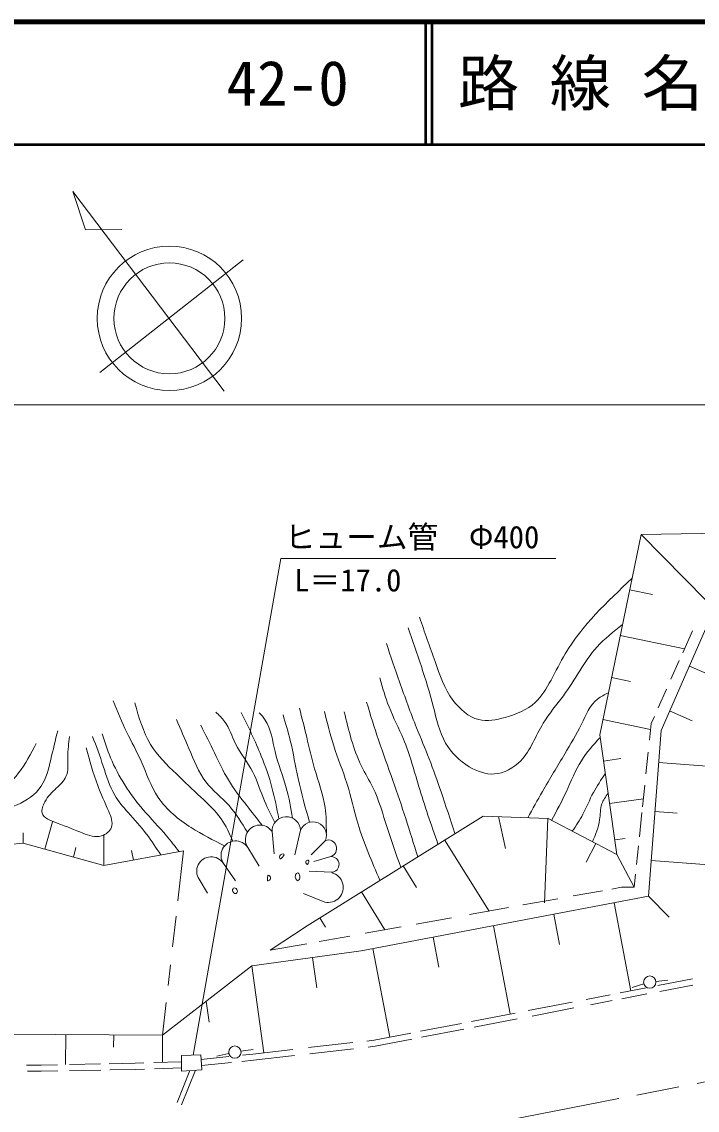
# Model space of a CAD drawing. Units: millimetres, scale not verified. Extents: x 40000 to 680000, y 20000 to 380000.
# Drawn here: x 144844 to 199892, y 291274 to 380000 of the extents above; entities that cross this region are included whole.
import ezdxf
from ezdxf.enums import TextEntityAlignment as Align

# ---------------------------------------------------------------- set-up
doc = ezdxf.new("R2010")
doc.units = ezdxf.units.MM
doc.header["$LTSCALE"] = 1000
doc.linetypes.add('CHAIN', pattern=[18.5, 12, -1.5, 3.5, -1.5])
for name, color, linetype, lineweight in [('M-BGD', 7, 'Continuous', 13), ('M-BMK', 2, 'CHAIN', 13), ('M-BMK-SRVR', 3, 'Continuous', 13), ('M-STR-STR3', 7, 'Continuous', 13), ('M-TTL', 2, 'Continuous', 140), ('M-TTL-LINE', 7, 'Continuous', 50)]:
    doc.layers.add(name, color=color, linetype=linetype, lineweight=lineweight)
doc.layers.add('M-TTL-TXT', color=7, linetype='Continuous')
doc.styles.add('ＭＳ ゴシック', font='')
doc.styles.get('ＭＳ ゴシック').set_extended_font_data('MS Gothic')

msp = doc.modelspace()

# ---------------------------------------------------------------- linework, layer by layer
at = {"layer": 'M-BGD'}
for p, q in [((191947, 321885), (195312, 338217)), ((195312, 338217), (205481, 338368)), ((195312, 338217), (200604, 332848)), ((194379, 333689), (196246, 333304)), ((196942, 322227), (201059, 331597)), ((199495, 330346), (198707, 328570)), ((198848, 328888), (193612, 329967)), ((198419, 327921), (197748, 326410)), ((204060, 325367), (199250, 327480)), ((192906, 326539), (194442, 326222)), ((197388, 325598), (196718, 324087)), ((192200, 323111), (196093, 322309)), ((196400, 323370), (196143, 322792)), ((197641, 323818), (199473, 323013)), ((195932, 308714), (196942, 322227)), ((196143, 322792), (196001, 321435)), ((193342, 312117), (191947, 321885)), ((195898, 320452), (195714, 318698)), ((192253, 319741), (193676, 319945)), ((196747, 319613), (201753, 319239)), ((195618, 317779), (195431, 315995)), ((195502, 316670), (192748, 316276)), ((168096, 306312), (182437, 315256)), ((182437, 315256), (187733, 315056)), ((183691, 315208), (184256, 312605)), ((187447, 308174), (187707, 315057)), ((187733, 315056), (193342, 312117)), ((195384, 315551), (195175, 313551)), ((196449, 315624), (198244, 315490)), ((147356, 314790), (146736, 312558)), ((167563, 314091), (167100, 312092)), ((144953, 313054), (144951, 313885)), ((151532, 313714), (151542, 311223)), ((165245, 313984), (165411, 312165)), ((169595, 313271), (168422, 312092)), ((182923, 307510), (179308, 313305)), ((193172, 313307), (194030, 313429)), ((143831, 312924), (144953, 313054)), ((144953, 313054), (151542, 311223)), ((149049, 311916), (149263, 312687)), ((151542, 311223), (158027, 312426)), ((153794, 312455), (153940, 311668)), ((158027, 312426), (157562, 308355)), ((163260, 312688), (164199, 311174)), ((190844, 311495), (191638, 313010)), ((195099, 312829), (194940, 311308)), ((170023, 311951), (168642, 311541)), ((193342, 312117), (194745, 309447)), ((200839, 311285), (196151, 311635)), ((161275, 311393), (162253, 309962)), ((170095, 310667), (168275, 310770)), ((175914, 311188), (177008, 309434)), ((159290, 310097), (159977, 308971)), ((194857, 310524), (194745, 309447)), ((169532, 308243), (167798, 308934)), ((172520, 309071), (174443, 305989)), ((192179, 309169), (189787, 308740)), ((193724, 309447), (192935, 309305)), ((194745, 309447), (193724, 309447)), ((172494, 304269), (195932, 308714)), ((188539, 308517), (185680, 308004)), ((193115, 308180), (194475, 301013)), ((195932, 308714), (197609, 307006)), ((157417, 307080), (157134, 304599)), ((184499, 307792), (181328, 307223)), ((188203, 307248), (188669, 304792)), ((165098, 304313), (168096, 306312)), ((169126, 306954), (169601, 306193)), ((175774, 306228), (172842, 305702)), ((179874, 306963), (176996, 306447)), ((183290, 306317), (184655, 299121)), ((171585, 305476), (169091, 305029)), ((178378, 305385), (178844, 302929)), ((168068, 304846), (165098, 304313)), ((174836, 297229), (173466, 304453)), ((163596, 303045), (172494, 304269)), ((168549, 303726), (168890, 301249)), ((156310, 297381), (163596, 303045)), ((156966, 303132), (156772, 301430)), ((164571, 295957), (163596, 303045)), ((196520, 301768), (197510, 301878)), ((199494, 301980), (196685, 301439)), ((195733, 301255), (193601, 300845)), ((195540, 301578), (194580, 301288)), ((199542, 301480), (196854, 300962)), ((156617, 300068), (156310, 297381)), ((160115, 298439), (159883, 300159)), ((189697, 300092), (186120, 299403)), ((192784, 300687), (190831, 300311)), ((192973, 300214), (191199, 299873)), ((195786, 300756), (193745, 300363)), ((185042, 299195), (181490, 298511)), ((189827, 299608), (186437, 298955)), ((180676, 298354), (177326, 297709)), ((185209, 298718), (181723, 298047)), ((143247, 297472), (156310, 297381)), ((148421, 294995), (148438, 297436)), ((152338, 297409), (152331, 296409)), ((156308, 295176), (156310, 297381)), ((176558, 297561), (173573, 296986)), ((180881, 297884), (177432, 297220)), ((171837, 296787), (168225, 296375)), ((173573, 296986), (172953, 296915)), ((173649, 296491), (173071, 296425)), ((176627, 297065), (173649, 296491)), ((157860, 295728), (159438, 295792)), ((157860, 294470), (157860, 295728)), ((159438, 295792), (159523, 294555)), ((161714, 295647), (159464, 295408)), ((161730, 295898), (160750, 295688)), ((162710, 296078), (163700, 296218)), ((163680, 295856), (162842, 295767)), ((166936, 296227), (163680, 295856)), ((167071, 295740), (163735, 295359)), ((171876, 296288), (168332, 295884)), ((145234, 294946), (146428, 294956)), ((146428, 294956), (147769, 294983)), ((148743, 295002), (151269, 295051)), ((151972, 295065), (154079, 295106)), ((152012, 294566), (154092, 294607)), ((154079, 295106), (154781, 295128)), ((154092, 294607), (154843, 294630)), ((155606, 295154), (157860, 295224)), ((155649, 294655), (157875, 294724)), ((161930, 295167), (159498, 294909)), ((163735, 295359), (162771, 295256)), ((145304, 294447), (146435, 294456)), ((146435, 294456), (147790, 294483)), ((148744, 294502), (151282, 294551)), ((158554, 294505), (157511, 291891)), ((159523, 294555), (157860, 294470)), ((158993, 294528), (157867, 291702))]:
    msp.add_line(p, q, dxfattribs=at)
for centre in [(196022, 301720), (162217, 296011)]:
    msp.add_circle(centre, 500, dxfattribs=at)
for centre, radius, start, end in [((166404, 314037), 1160, 2.64255, 182.64255), ((164252, 313336), 1185, 33.13227, 213.13227), ((168579, 313681), 1096, 338.02549, 158.02549), ((162267, 312040), 1185, 33.13227, 213.13227), ((169809, 312611), 694, 287.96914, 107.96914), ((160282, 310745), 1185, 33.13227, 213.13227), ((170059, 311309), 643, 273.17983, 93.17983), ((169818, 309438), 1228, 256.56897, 76.56897)]:
    msp.add_arc(centre, radius, start, end, dxfattribs=at)
for points, knots in [([(177247, 331458), (177679, 330255), (178111, 329051), (178530, 327844), (178909, 326751), (179277, 325655), (179987, 324695), (180525, 323969), (181257, 323322), (182086, 323121), (182770, 322955), (183520, 323093), (184244, 323296), (185159, 323552), (186034, 323912), (186692, 324520), (187225, 325013), (187617, 325669), (187975, 326328), (188372, 327057), (188728, 327790), (189141, 328485), (190523, 330807), (192546, 332713), (194570, 334618)], [0, 0, 0, 0, 1, 1, 1, 2, 2, 2, 3, 3, 3, 4, 4, 4, 5, 5, 5, 6, 6, 6, 7, 7, 7, 8, 8, 8, 8]), ([(193795, 330856), (193068, 330284), (192340, 329711), (191729, 329038), (190657, 327859), (189942, 326372), (188992, 325067), (188440, 324309), (187810, 323612), (187329, 322813), (186717, 321798), (186348, 320620), (185504, 319755), (184936, 319172), (184152, 318732), (183358, 318682), (182656, 318637), (181946, 318898), (181319, 319272), (180511, 319753), (179839, 320422), (179387, 321204), (178862, 322111), (178635, 323171), (178368, 324208), (177804, 326401), (177066, 328497), (176329, 330594)], [0, 0, 0, 0, 1, 1, 1, 2, 2, 2, 3, 3, 3, 4, 4, 4, 5, 5, 5, 6, 6, 6, 7, 7, 7, 8, 8, 8, 9, 9, 9, 9]), ([(180147, 313828), (179773, 314964), (179398, 316100), (179012, 317233), (178705, 318133), (178390, 319030), (178046, 319916), (177718, 320761), (177363, 321596), (177026, 322438), (176530, 323678), (176074, 324934), (175631, 326194), (175267, 327229), (174913, 328268), (174558, 329306)], [0, 0, 0, 0, 1, 1, 1, 2, 2, 2, 3, 3, 3, 4, 4, 4, 5, 5, 5, 5]), ([(178762, 312964), (178214, 314539), (177666, 316114), (177187, 317716), (176804, 318997), (176466, 320295), (175953, 321526), (175584, 322411), (175125, 323263), (174773, 324155), (174470, 324922), (174246, 325719), (174021, 326516)], [0, 0, 0, 0, 1, 1, 1, 2, 2, 2, 3, 3, 3, 4, 4, 4, 4]), ([(192651, 325300), (192340, 325147), (192030, 324993), (191770, 324786), (191151, 324292), (190819, 323492), (190452, 322747), (190034, 321897), (189573, 321117), (189103, 320331), (188496, 319316), (187877, 318290), (187283, 317256), (186876, 316546), (186481, 315832), (186086, 315118)], [0, 0, 0, 0, 1, 1, 1, 2, 2, 2, 3, 3, 3, 4, 4, 4, 5, 5, 5, 5]), ([(161375, 312820), (160453, 313286), (159532, 313752), (158648, 314317), (157615, 314976), (156632, 315769), (155966, 316766), (155363, 317667), (155019, 318736), (154566, 319739), (154207, 320535), (153780, 321291), (153400, 322071), (152994, 322908), (152643, 323772), (152293, 324637)], [0, 0, 0, 0, 1, 1, 1, 2, 2, 2, 3, 3, 3, 4, 4, 4, 5, 5, 5, 5]), ([(162056, 313207), (161769, 313840), (161482, 314473), (161090, 315033), (160629, 315692), (160022, 316250), (159426, 316804), (158756, 317427), (158100, 318045), (157441, 318682), (156671, 319427), (155897, 320198), (155348, 321096), (154727, 322114), (154394, 323295), (154061, 324477)], [0, 0, 0, 0, 1, 1, 1, 2, 2, 2, 3, 3, 3, 4, 4, 4, 5, 5, 5, 5]), ([(169665, 313829), (169666, 314540), (169668, 315251), (169568, 315945), (169413, 317021), (169017, 318058), (168709, 319111), (168461, 319963), (168271, 320826), (168065, 321687), (167877, 322475), (167676, 323261), (167475, 324048)], [0, 0, 0, 0, 1, 1, 1, 2, 2, 2, 3, 3, 3, 4, 4, 4, 4]), ([(177116, 311937), (176467, 314015), (175818, 316093), (175095, 318145), (174703, 319255), (174291, 320357), (173914, 321472), (173572, 322485), (173260, 323508), (172948, 324530)], [0, 0, 0, 0, 1, 1, 1, 2, 2, 2, 3, 3, 3, 3]), ([(163228, 313933), (162774, 314692), (162319, 315451), (161734, 316106), (161136, 316775), (160402, 317336), (159856, 318038), (159233, 318837), (158856, 319819), (158461, 320774), (158129, 321574), (157785, 322355), (157441, 323135)], [0, 0, 0, 0, 1, 1, 1, 2, 2, 2, 3, 3, 3, 4, 4, 4, 4]), ([(165476, 314734), (165179, 315309), (164881, 315884), (164631, 316482), (164303, 317268), (164057, 318093), (163665, 318843), (163252, 319635), (162675, 320341), (162270, 321150), (161964, 321762), (161757, 322433), (161358, 322974), (161158, 323247), (160909, 323486), (160661, 323726)], [0, 0, 0, 0, 1, 1, 1, 2, 2, 2, 3, 3, 3, 4, 4, 4, 5, 5, 5, 5]), ([(165793, 315024), (165628, 315882), (165463, 316740), (165236, 317582), (165002, 318454), (164701, 319309), (164362, 320147), (163872, 321357), (163300, 322531), (162729, 323704)], [0, 0, 0, 0, 1, 1, 1, 2, 2, 2, 3, 3, 3, 3]), ([(166909, 315082), (166767, 315915), (166625, 316749), (166402, 317555), (166129, 318541), (165734, 319486), (165490, 320506), (165277, 321397), (165180, 322346), (164685, 323082), (164545, 323290), (164374, 323481), (164202, 323672)], [0, 0, 0, 0, 1, 1, 1, 2, 2, 2, 3, 3, 3, 4, 4, 4, 4]), ([(168300, 314741), (167964, 315923), (167628, 317106), (167368, 318306), (167143, 319341), (166974, 320390), (166724, 321418), (166553, 322122), (166343, 322816), (166134, 323511)], [0, 0, 0, 0, 1, 1, 1, 2, 2, 2, 3, 3, 3, 3]), ([(174037, 310017), (173379, 311526), (172721, 313034), (172251, 314604), (171921, 315704), (171683, 316834), (171339, 317930), (171015, 318961), (170597, 319962), (170265, 320989), (169970, 321905), (169742, 322842), (169514, 323779)], [0, 0, 0, 0, 1, 1, 1, 2, 2, 2, 3, 3, 3, 4, 4, 4, 4]), ([(175732, 311074), (175350, 312149), (174968, 313224), (174623, 314317), (174274, 315422), (173962, 316545), (173457, 317582), (173168, 318175), (172817, 318740), (172524, 319331), (171839, 320716), (171482, 322239), (171125, 323762)], [0, 0, 0, 0, 1, 1, 1, 2, 2, 2, 3, 3, 3, 4, 4, 4, 4]), ([(139335, 314474), (140240, 314839), (141144, 315204), (142075, 315469), (142874, 315696), (143693, 315848), (144473, 316181), (145240, 316508), (145969, 317009), (146422, 317680), (146848, 318310), (147029, 319091), (147209, 319853), (147398, 320654), (147584, 321434), (147771, 322214)], [0, 0, 0, 0, 1, 1, 1, 2, 2, 2, 3, 3, 3, 4, 4, 4, 5, 5, 5, 5]), ([(164426, 314508), (164012, 315041), (163598, 315573), (163183, 316106), (162654, 316785), (162123, 317465), (161680, 318199), (161255, 318903), (160912, 319655), (160553, 320399), (160188, 321157), (159807, 321904), (159426, 322652)], [0, 0, 0, 0, 1, 1, 1, 2, 2, 2, 3, 3, 3, 4, 4, 4, 4]), ([(150095, 320828), (150379, 319779), (150663, 318731), (151031, 317755), (151297, 317050), (151608, 316384), (151931, 315619), (152111, 315191), (152295, 314734), (152156, 314345), (152038, 314017), (151691, 313738), (151331, 313632), (150831, 313486), (150307, 313675), (149832, 313857), (149126, 314129), (148528, 314388), (147734, 314682), (147210, 314876), (146602, 315085), (146497, 315506), (146432, 315769), (146562, 316114), (146722, 316406), (146974, 316865), (147299, 317190), (147659, 317530), (147959, 317814), (148283, 318109), (148446, 318467), (148661, 318940), (148594, 319522), (148596, 320078), (148597, 320646), (148671, 321187), (148745, 321727)], [0, 0, 0, 0, 1, 1, 1, 2, 2, 2, 3, 3, 3, 4, 4, 4, 5, 5, 5, 6, 6, 6, 7, 7, 7, 8, 8, 8, 9, 9, 9, 10, 10, 10, 11, 11, 11, 12, 12, 12, 12]), ([(156175, 312083), (155798, 312660), (155421, 313238), (155004, 313782), (154536, 314392), (154016, 314960), (153505, 315544), (153109, 315995), (152718, 316456), (152418, 316968), (151993, 317693), (151750, 318520), (151481, 319329), (151211, 320140), (150915, 320933), (150619, 321727)], [0, 0, 0, 0, 1, 1, 1, 2, 2, 2, 3, 3, 3, 4, 4, 4, 5, 5, 5, 5]), ([(157655, 312357), (157327, 312788), (157000, 313219), (156652, 313632), (156038, 314364), (155362, 315042), (154741, 315769), (154196, 316407), (153694, 317082), (153242, 317792), (152795, 318496), (152397, 319234), (152081, 320003), (151819, 320638), (151613, 321295), (151406, 321952)], [0, 0, 0, 0, 1, 1, 1, 2, 2, 2, 3, 3, 3, 4, 4, 4, 5, 5, 5, 5]), ([(188021, 314905), (188439, 315679), (188858, 316453), (189228, 317256), (189620, 318104), (189958, 318984), (190452, 319766), (190882, 320447), (191431, 321054), (191979, 321660)], [0, 0, 0, 0, 1, 1, 1, 2, 2, 2, 3, 3, 3, 3]), ([(138438, 315714), (139033, 315706), (139627, 315698), (140201, 315806), (141057, 315967), (141867, 316384), (142600, 316893), (143359, 317421), (144035, 318047), (144586, 318766), (145148, 319501), (145579, 320333), (146010, 321165)], [0, 0, 0, 0, 1, 1, 1, 2, 2, 2, 3, 3, 3, 4, 4, 4, 4]), ([(189710, 314020), (190016, 314472), (190321, 314925), (190578, 315404), (190884, 315977), (191120, 316588), (191425, 317162), (191710, 317699), (192055, 318204), (192401, 318708)], [0, 0, 0, 0, 1, 1, 1, 2, 2, 2, 3, 3, 3, 3]), ([(191355, 313158), (191605, 313743), (191854, 314329), (191940, 314958), (191998, 315389), (191980, 315840), (192115, 316241), (192221, 316559), (192424, 316844), (192626, 317130)], [0, 0, 0, 0, 1, 1, 1, 2, 2, 2, 3, 3, 3, 3]), ([(165865, 312008), (165910, 312163), (166155, 312208), (166210, 312156), (166268, 312100), (166112, 311934), (166013, 311810), (165995, 311788), (165980, 311768), (165963, 311761), (165902, 311733), (165833, 311898), (165865, 312008)], [0, 0, 0, 0, 1, 1, 1, 2, 2, 2, 3, 3, 3, 4, 4, 4, 4]), ([(167987, 311514), (167991, 311592), (168061, 311648), (168135, 311662), (168152, 311665), (168170, 311666), (168184, 311662), (168286, 311632), (168229, 311338), (168135, 311317), (168068, 311302), (167982, 311423), (167987, 311514)], [0, 0, 0, 0, 1, 1, 1, 2, 2, 2, 3, 3, 3, 4, 4, 4, 4]), ([(167148, 310428), (167179, 310540), (167271, 310627), (167345, 310626), (167469, 310624), (167542, 310374), (167493, 310182), (167467, 310080), (167407, 309995), (167345, 309984), (167223, 309964), (167093, 310234), (167148, 310428)], [0, 0, 0, 0, 1, 1, 1, 2, 2, 2, 3, 3, 3, 4, 4, 4, 4]), ([(164878, 310182), (164889, 310296), (164875, 310419), (164927, 310428), (164964, 310435), (165034, 310386), (165075, 310330), (165133, 310251), (165136, 310159), (165075, 310083), (165020, 310015), (164914, 309960), (164878, 309984), (164845, 310006), (164869, 310092), (164878, 310182)], [0, 0, 0, 0, 1, 1, 1, 2, 2, 2, 3, 3, 3, 4, 4, 4, 5, 5, 5, 5]), ([(162016, 309195), (162013, 309286), (162084, 309375), (162164, 309392), (162266, 309414), (162384, 309315), (162410, 309195), (162432, 309093), (162388, 308976), (162312, 308948), (162200, 308907), (162019, 309053), (162016, 309195)], [0, 0, 0, 0, 1, 1, 1, 2, 2, 2, 3, 3, 3, 4, 4, 4, 4])]:
    msp.add_open_spline(points, degree=3, knots=knots, dxfattribs=at)
at = {"layer": 'M-BMK'}
msp.add_line((181721, 289918), (222810, 297948), dxfattribs=at)
msp.add_open_spline([(84022, 299995), (86978, 298728), (89934, 297461), (92937, 296312), (95983, 295146), (99078, 294103), (102203, 293168), (105677, 292129), (109188, 291223), (112710, 290355), (116110, 289516), (119521, 288712), (122969, 288121), (126784, 287467), (130645, 287076), (134506, 286751), (137737, 286480), (140969, 286256), (144208, 286147), (147874, 286023), (151549, 286045), (155210, 286271), (158308, 286463), (161396, 286801), (164474, 287199), (169587, 287861), (174675, 288690), (179762, 289520)], degree=3, knots=[0, 0, 0, 0, 1, 1, 1, 2, 2, 2, 3, 3, 3, 4, 4, 4, 5, 5, 5, 6, 6, 6, 7, 7, 7, 8, 8, 8, 9, 9, 9, 9], dxfattribs=at)
at = {"layer": 'M-BMK-SRVR'}
for p, q in [((161335, 349899), (149010, 366158)), ((149010, 366158), (150049, 363034)), ((150049, 363034), (153009, 363070)), ((151203, 351423), (162881, 360586))]:
    msp.add_line(p, q, dxfattribs=at)
for radius in [5885, 4520]:
    msp.add_circle((156877, 355824), radius, dxfattribs=at)
at = {"layer": 'M-STR-STR3'}
for p, q in [((396932, 348771), (86073, 348771)), ((158815, 295766), (165945, 336250)), ((165945, 336250), (188377, 336250))]:
    msp.add_line(p, q, dxfattribs=at)
at = {"layer": 'M-TTL'}
msp.add_line((680000, 380000), (40000, 380000), dxfattribs=at)
at = {"layer": 'M-TTL-LINE'}
for p, q in [((177750, 380000), (177750, 370000)), ((178250, 380000), (178250, 370000)), ((40000, 370000), (680000, 370000))]:
    msp.add_line(p, q, dxfattribs=at)

# ---------------------------------------------------------------- texts
at = {"layer": 'M-STR-STR3', "style": 'ＭＳ ゴシック'}
for s, p in [('ヒューム管\u3000Φ400', (166279, 336532)), ('L＝17.0', (167052, 333015))]:
    msp.add_text(s, height=1833, dxfattribs=at).set_placement(p, align=Align.BOTTOM_LEFT)
at = {"layer": 'M-TTL-TXT', "style": 'ＭＳ ゴシック'}
for s, p in [('路 線 名', (180380, 375000)), ('42-0', (161521, 375000))]:
    msp.add_text(s, height=3666, dxfattribs=at).set_placement(p, align=Align.MIDDLE_LEFT)

doc.saveas('drawing.dxf')
